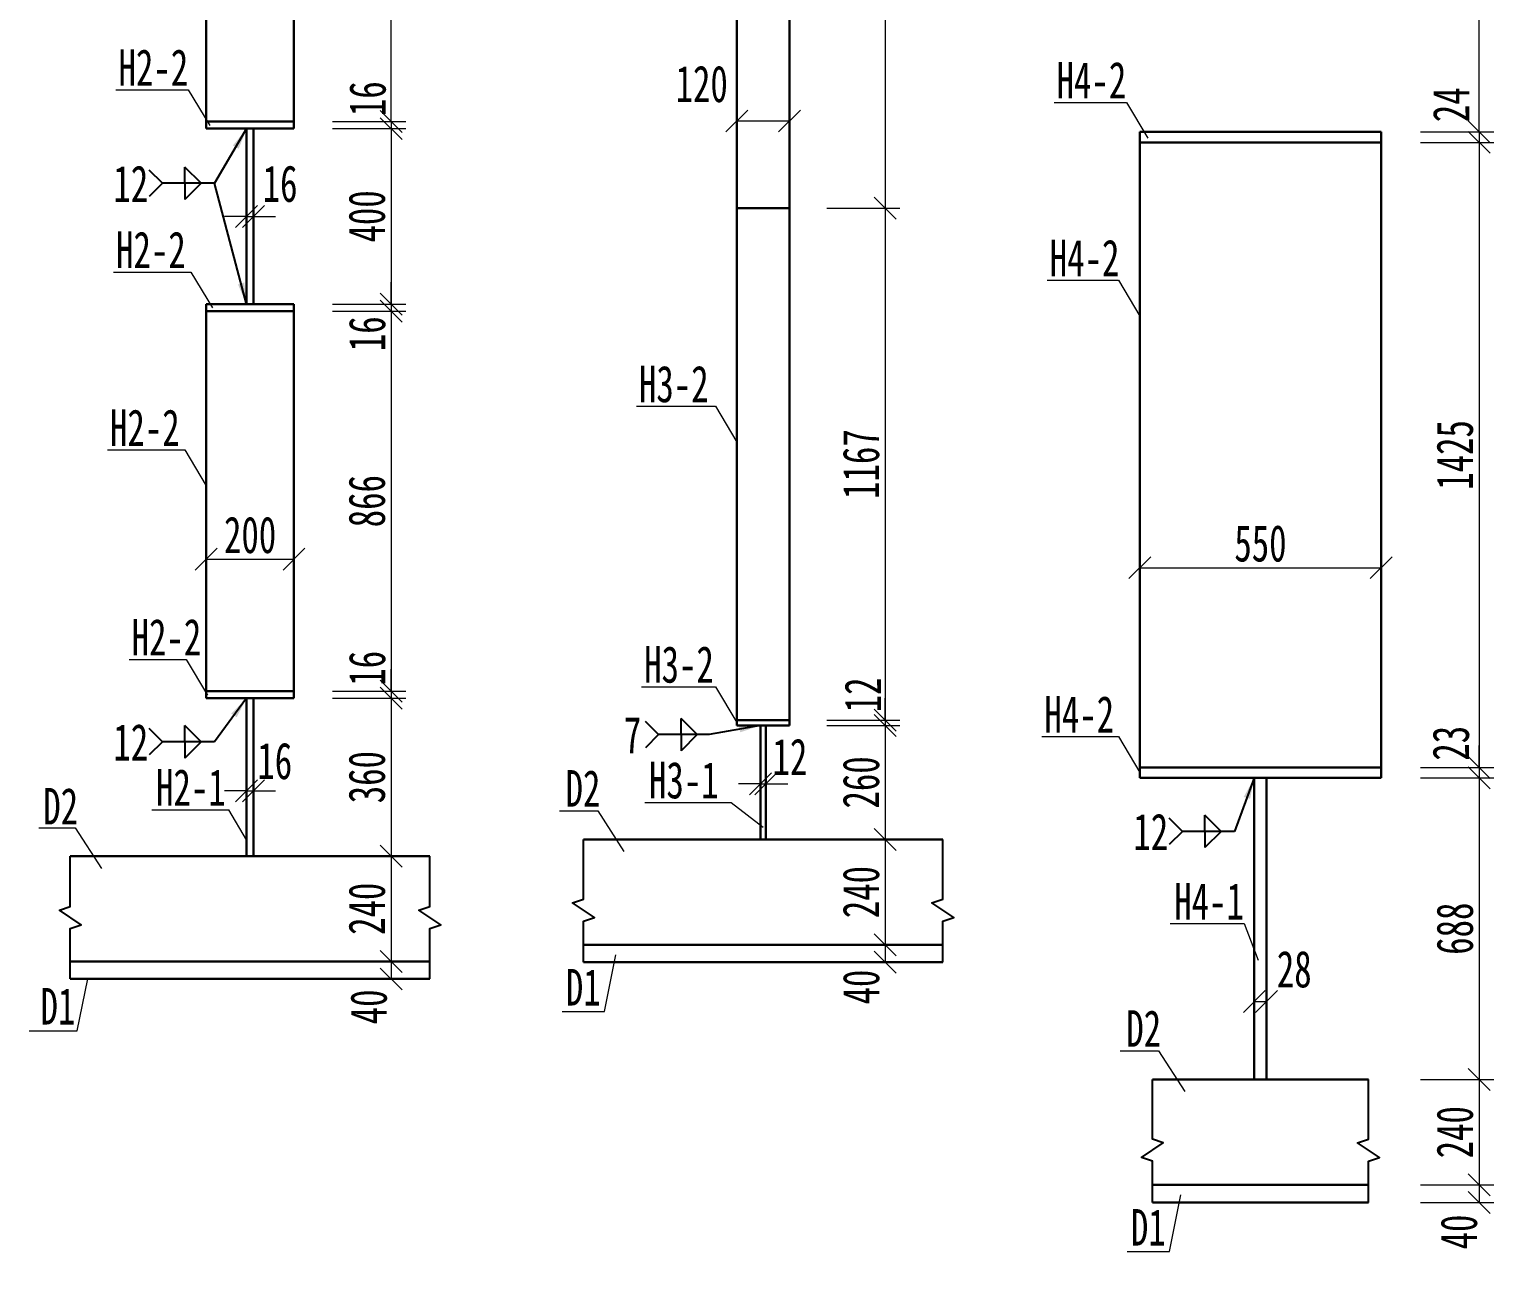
# Model space of a CAD drawing. Header units: millimetres. Extents: x -411717 to -116098, y 0 to 693159.
# Drawn here: x -183182 to -179844, y 354034 to 356838 of the extents above; entities that cross this region are included whole.
import ezdxf

# ---------------------------------------------------------------- set-up
doc = ezdxf.new("R2010")
doc.units = ezdxf.units.MM
doc.header["$LTSCALE"] = 2
doc.header["$PDMODE"] = 3
doc.header["$PDSIZE"] = -10
doc.layers.get('Defpoints').update_dxf_attribs({"color": 8, "lineweight": 9})
for name, color, linetype, lineweight in [('标注', 4, 'Continuous', 13), ('桥 构造粗实', 1, 'Continuous', 30), ('细实线', 4, 'Continuous', 15)]:
    doc.layers.add(name, color=color, linetype=linetype, lineweight=lineweight)
doc.layers.add('轮廓线', color=7, linetype='Continuous')
doc.styles.add('111', font='仿宋_GB2312.ttf', dxfattribs={"width": 0.7})
doc.styles.get("Standard").update_dxf_attribs({"font": '仿宋_GB2312.ttf'})
doc.dimstyles.new('200', dxfattribs={"dimscale": 0, "dimtxt": 2.5, "dimasz": 1.5, "dimexe": 1, "dimexo": 1, "dimgap": 0.4, "dimtad": 1, "dimdec": 0, "dimdsep": 46, "dimtxsty": '111', "dimblk": 'OBLIQUE', "dimcen": 0, "dimclrd": 256, "dimclre": 256, "dimclrt": 256, "dimadec": 1, "dimazin": 2, "dimtfac": 1, "dimtdec": 0, "dimtmove": 2, "dimatfit": 3, "dimfxl": 4, "dimfxlon": 1, "dimtolj": 1, "dimlwd": -1, "dimlwe": -1, "dimarcsym": 0})

# ---------------------------------------------------------------- blocks, each defined once
blk = doc.blocks.new('_Oblique')
at = {"color": 0, "linetype": 'ByBlock', "lineweight": -2}
blk.add_line((-0.5, -0.5), (0.5, 0.5), dxfattribs=at)
blk = doc.blocks.new('*D195')
at = {"layer": 'Defpoints', "color": 0, "transparency": 16777216}
for p in [(-182678.9, 357493.7), (-182357.6, 357493.7), (-182621.9, 356627.7)]:
    blk.add_point(p, dxfattribs=at)
at = {"layer": '标注', "transparency": 16777216}
for p, q in [((-182490.9, 357493.7), (-182324.3, 357493.7)), ((-182357.6, 356627.7), (-182357.6, 357493.7)), ((-182490.9, 356627.7), (-182324.3, 356627.7))]:
    blk.add_line(p, q, dxfattribs=at)
at = {"layer": '标注', "transparency": 16777216, "xscale": 50.00000000000007, "yscale": 50.00000000000007, "zscale": 50.00000000000007}
for p, rotation in [((-182357.6, 357493.7), 90), ((-182357.6, 356627.7), 270)]:
    blk.add_blockref('_Oblique', p, dxfattribs=dict(at, rotation=rotation))
at = {"layer": '标注', "transparency": 16777216, "insert": (-182412.6, 357060.7), "char_height": 83.33, "attachment_point": 5, "rotation": 90, "style": '111'}
blk.add_mtext('\\A1;866', dxfattribs=at)
blk = doc.blocks.new('*D196')
at = {"layer": 'Defpoints', "color": 0, "transparency": 16777216}
for p in [(-182641.5, 356627.7), (-182641.5, 356611.7), (-182357.6, 356611.7)]:
    blk.add_point(p, dxfattribs=at)
at = {"layer": '标注', "transparency": 16777216}
for p, q in [((-182357.6, 356627.7), (-182357.6, 356677.7)), ((-182490.9, 356627.7), (-182324.3, 356627.7)), ((-182357.6, 356627.7), (-182357.6, 356611.7)), ((-182490.9, 356611.7), (-182324.3, 356611.7)), ((-182357.6, 356611.7), (-182357.6, 356561.7))]:
    blk.add_line(p, q, dxfattribs=at)
at = {"layer": '标注', "transparency": 16777216, "xscale": 50.00000000000007, "yscale": 50.00000000000007, "zscale": 50.00000000000007}
for p, rotation in [((-182357.6, 356627.7), 270), ((-182357.6, 356611.7), 90)]:
    blk.add_blockref('_Oblique', p, dxfattribs=dict(at, rotation=rotation))
at = {"layer": '标注', "transparency": 16777216, "insert": (-182410.9, 356679.9), "char_height": 83.33, "attachment_point": 5, "rotation": 90, "style": '111'}
blk.add_mtext('\\A1;16', dxfattribs=at)
blk = doc.blocks.new('*D197')
at = {"layer": 'Defpoints', "color": 0, "transparency": 16777216}
for p in [(-182609.4, 356611.7), (-182609.4, 356211.7), (-182357.6, 356211.7)]:
    blk.add_point(p, dxfattribs=at)
at = {"layer": '标注', "transparency": 16777216}
for p, q in [((-182490.9, 356611.7), (-182324.3, 356611.7)), ((-182357.6, 356611.7), (-182357.6, 356211.7)), ((-182490.9, 356211.7), (-182324.3, 356211.7))]:
    blk.add_line(p, q, dxfattribs=at)
at = {"layer": '标注', "transparency": 16777216, "xscale": 50.00000000000007, "yscale": 50.00000000000007, "zscale": 50.00000000000007}
for p, rotation in [((-182357.6, 356611.7), 90), ((-182357.6, 356211.7), 270)]:
    blk.add_blockref('_Oblique', p, dxfattribs=dict(at, rotation=rotation))
at = {"layer": '标注', "transparency": 16777216, "insert": (-182412.6, 356411.7), "char_height": 83.33, "attachment_point": 5, "rotation": 90, "style": '111'}
blk.add_mtext('\\A1;400', dxfattribs=at)
blk = doc.blocks.new('*D198')
at = {"layer": 'Defpoints', "color": 0, "transparency": 16777216}
for p in [(-182644.4, 356211.7), (-182644.4, 356195.7), (-182357.6, 356195.7)]:
    blk.add_point(p, dxfattribs=at)
at = {"layer": '标注', "transparency": 16777216}
for p, q in [((-182357.6, 356211.7), (-182357.6, 356261.7)), ((-182490.9, 356211.7), (-182324.3, 356211.7)), ((-182490.9, 356195.7), (-182324.3, 356195.7)), ((-182357.6, 356211.7), (-182357.6, 356195.7)), ((-182357.6, 356195.7), (-182357.6, 356145.7))]:
    blk.add_line(p, q, dxfattribs=at)
at = {"layer": '标注', "transparency": 16777216, "xscale": 50.00000000000007, "yscale": 50.00000000000007, "zscale": 50.00000000000007}
for p, rotation in [((-182357.6, 356211.7), 270), ((-182357.6, 356195.7), 90)]:
    blk.add_blockref('_Oblique', p, dxfattribs=dict(at, rotation=rotation))
at = {"layer": '标注', "transparency": 16777216, "insert": (-182412, 356144.2), "char_height": 83.33, "attachment_point": 5, "rotation": 90, "style": '111'}
blk.add_mtext('\\A1;16', dxfattribs=at)
blk = doc.blocks.new('*D199')
at = {"layer": 'Defpoints', "color": 0, "transparency": 16777216}
for p in [(-182660.2, 356195.7), (-182660.2, 355329.7), (-182357.6, 355329.7)]:
    blk.add_point(p, dxfattribs=at)
at = {"layer": '标注', "transparency": 16777216}
for p, q in [((-182490.9, 356195.7), (-182324.3, 356195.7)), ((-182357.6, 356195.7), (-182357.6, 355329.7)), ((-182490.9, 355329.7), (-182324.3, 355329.7))]:
    blk.add_line(p, q, dxfattribs=at)
at = {"layer": '标注', "transparency": 16777216, "xscale": 50.00000000000007, "yscale": 50.00000000000007, "zscale": 50.00000000000007}
for p, rotation in [((-182357.6, 356195.7), 90), ((-182357.6, 355329.7), 270)]:
    blk.add_blockref('_Oblique', p, dxfattribs=dict(at, rotation=rotation))
at = {"layer": '标注', "transparency": 16777216, "insert": (-182412.6, 355762.7), "char_height": 83.33, "attachment_point": 5, "rotation": 90, "style": '111'}
blk.add_mtext('\\A1;866', dxfattribs=at)
blk = doc.blocks.new('*D200')
at = {"layer": 'Defpoints', "color": 0, "transparency": 16777216}
for p in [(-182605.6, 355329.7), (-182605.6, 355313.7), (-182357.6, 355313.7)]:
    blk.add_point(p, dxfattribs=at)
at = {"layer": '标注', "transparency": 16777216}
for p, q in [((-182357.6, 355329.7), (-182357.6, 355379.7)), ((-182490.9, 355329.7), (-182324.3, 355329.7)), ((-182357.6, 355329.7), (-182357.6, 355313.7)), ((-182490.9, 355313.7), (-182324.3, 355313.7)), ((-182357.6, 355313.7), (-182357.6, 355263.7))]:
    blk.add_line(p, q, dxfattribs=at)
at = {"layer": '标注', "transparency": 16777216, "xscale": 50.00000000000007, "yscale": 50.00000000000007, "zscale": 50.00000000000007}
for p, rotation in [((-182357.6, 355329.7), 270), ((-182357.6, 355313.7), 90)]:
    blk.add_blockref('_Oblique', p, dxfattribs=dict(at, rotation=rotation))
at = {"layer": '标注', "transparency": 16777216, "insert": (-182412, 355381.7), "char_height": 83.33, "attachment_point": 5, "rotation": 90, "style": '111'}
blk.add_mtext('\\A1;16', dxfattribs=at)
blk = doc.blocks.new('*D201')
at = {"layer": 'Defpoints', "color": 0, "transparency": 16777216}
for p in [(-182637.8, 355313.7), (-182637.8, 354953.7), (-182357.6, 354953.7)]:
    blk.add_point(p, dxfattribs=at)
at = {"layer": '标注', "transparency": 16777216}
for p, q in [((-182490.9, 355313.7), (-182324.3, 355313.7)), ((-182357.6, 355313.7), (-182357.6, 354953.7)), ((-182490.9, 354953.7), (-182324.3, 354953.7))]:
    blk.add_line(p, q, dxfattribs=at)
at = {"layer": '标注', "transparency": 16777216, "xscale": 50.00000000000007, "yscale": 50.00000000000007, "zscale": 50.00000000000007}
for p, rotation in [((-182357.6, 355313.7), 90), ((-182357.6, 354953.7), 270)]:
    blk.add_blockref('_Oblique', p, dxfattribs=dict(at, rotation=rotation))
at = {"layer": '标注', "transparency": 16777216, "insert": (-182412.6, 355133.7), "char_height": 83.33, "attachment_point": 5, "rotation": 90, "style": '111'}
blk.add_mtext('\\A1;360', dxfattribs=at)
blk = doc.blocks.new('*D202')
at = {"layer": 'Defpoints', "color": 0, "transparency": 16777216}
for p in [(-182575, 354953.7), (-182575, 354713.7), (-182357.6, 354713.7)]:
    blk.add_point(p, dxfattribs=at)
at = {"layer": '标注', "transparency": 16777216}
for p, q in [((-182490.9, 354953.7), (-182324.3, 354953.7)), ((-182357.6, 354953.7), (-182357.6, 354713.7)), ((-182490.9, 354713.7), (-182324.3, 354713.7))]:
    blk.add_line(p, q, dxfattribs=at)
at = {"layer": '标注', "transparency": 16777216, "xscale": 50.00000000000007, "yscale": 50.00000000000007, "zscale": 50.00000000000007}
for p, rotation in [((-182357.6, 354953.7), 90), ((-182357.6, 354713.7), 270)]:
    blk.add_blockref('_Oblique', p, dxfattribs=dict(at, rotation=rotation))
at = {"layer": '标注', "transparency": 16777216, "insert": (-182412.6, 354833.7), "char_height": 83.33, "attachment_point": 5, "rotation": 90, "style": '111'}
blk.add_mtext('\\A1;240', dxfattribs=at)
blk = doc.blocks.new('*D203')
at = {"layer": 'Defpoints', "color": 0, "transparency": 16777216}
for p in [(-182575, 354713.7), (-182612.1, 354673.7), (-182357.6, 354673.7)]:
    blk.add_point(p, dxfattribs=at)
at = {"layer": '标注', "transparency": 16777216}
for p, q in [((-182490.9, 354713.7), (-182324.3, 354713.7)), ((-182357.6, 354713.7), (-182357.6, 354673.7)), ((-182490.9, 354673.7), (-182324.3, 354673.7))]:
    blk.add_line(p, q, dxfattribs=at)
at = {"layer": '标注', "transparency": 16777216, "xscale": 50.00000000000007, "yscale": 50.00000000000007, "zscale": 50.00000000000007}
for p, rotation in [((-182357.6, 354713.7), 90), ((-182357.6, 354673.7), 270)]:
    blk.add_blockref('_Oblique', p, dxfattribs=dict(at, rotation=rotation))
at = {"layer": '标注', "transparency": 16777216, "insert": (-182408.4, 354610.1), "char_height": 83.33, "attachment_point": 5, "rotation": 90, "style": '111'}
blk.add_mtext('\\A1;40', dxfattribs=at)
blk = doc.blocks.new('*D208')
at = {"layer": 'Defpoints', "color": 0, "transparency": 16777216}
for p in [(-181509.5, 357597.7), (-181509.5, 356430.7), (-181231.2, 356430.7)]:
    blk.add_point(p, dxfattribs=at)
at = {"layer": '标注', "transparency": 16777216}
for p, q in [((-181364.5, 357597.7), (-181197.9, 357597.7)), ((-181231.2, 357597.7), (-181231.2, 356430.7)), ((-181364.5, 356430.7), (-181197.9, 356430.7))]:
    blk.add_line(p, q, dxfattribs=at)
at = {"layer": '标注', "transparency": 16777216, "xscale": 50.00000000000007, "yscale": 50.00000000000007, "zscale": 50.00000000000007}
for p, rotation in [((-181231.2, 357597.7), 90), ((-181231.2, 356430.7), 270)]:
    blk.add_blockref('_Oblique', p, dxfattribs=dict(at, rotation=rotation))
at = {"layer": '标注', "transparency": 16777216, "insert": (-181286.2, 357014.2), "char_height": 83.33, "attachment_point": 5, "rotation": 90, "style": '111'}
blk.add_mtext('\\A1;1167', dxfattribs=at)
blk = doc.blocks.new('*D209')
at = {"layer": 'Defpoints', "color": 0, "transparency": 16777216}
for p in [(-181509.5, 356430.7), (-181509.5, 355263.7), (-181231.2, 355263.7)]:
    blk.add_point(p, dxfattribs=at)
at = {"layer": '标注', "transparency": 16777216}
for p, q in [((-181364.5, 356430.7), (-181197.9, 356430.7)), ((-181231.2, 356430.7), (-181231.2, 355263.7)), ((-181364.5, 355263.7), (-181197.9, 355263.7))]:
    blk.add_line(p, q, dxfattribs=at)
at = {"layer": '标注', "transparency": 16777216, "xscale": 50.00000000000007, "yscale": 50.00000000000007, "zscale": 50.00000000000007}
for p, rotation in [((-181231.2, 356430.7), 90), ((-181231.2, 355263.7), 270)]:
    blk.add_blockref('_Oblique', p, dxfattribs=dict(at, rotation=rotation))
at = {"layer": '标注', "transparency": 16777216, "insert": (-181286.2, 355847.2), "char_height": 83.33, "attachment_point": 5, "rotation": 90, "style": '111'}
blk.add_mtext('\\A1;1167', dxfattribs=at)
blk = doc.blocks.new('*D210')
at = {"layer": 'Defpoints', "color": 0, "transparency": 16777216}
for p in [(-181467.4, 355263.7), (-181467.4, 355251.7), (-181231.2, 355251.7)]:
    blk.add_point(p, dxfattribs=at)
at = {"layer": '标注', "transparency": 16777216}
for p, q in [((-181231.2, 355263.7), (-181231.2, 355313.7)), ((-181364.5, 355263.7), (-181197.9, 355263.7)), ((-181231.2, 355263.7), (-181231.2, 355251.7)), ((-181364.5, 355251.7), (-181197.9, 355251.7)), ((-181231.2, 355251.7), (-181231.2, 355201.7))]:
    blk.add_line(p, q, dxfattribs=at)
at = {"layer": '标注', "transparency": 16777216, "xscale": 50.00000000000007, "yscale": 50.00000000000007, "zscale": 50.00000000000007}
for p, rotation in [((-181231.2, 355263.7), 270), ((-181231.2, 355251.7), 90)]:
    blk.add_blockref('_Oblique', p, dxfattribs=dict(at, rotation=rotation))
at = {"layer": '标注', "transparency": 16777216, "insert": (-181282.6, 355321.1), "char_height": 83.33, "attachment_point": 5, "rotation": 90, "style": '111'}
blk.add_mtext('\\A1;12', dxfattribs=at)
blk = doc.blocks.new('*D211')
at = {"layer": 'Defpoints', "color": 0, "transparency": 16777216}
for p in [(-181481.6, 355251.7), (-181481.6, 354991.7), (-181231.2, 354991.7)]:
    blk.add_point(p, dxfattribs=at)
at = {"layer": '标注', "transparency": 16777216}
for p, q in [((-181364.5, 355251.7), (-181197.9, 355251.7)), ((-181231.2, 355251.7), (-181231.2, 354991.7)), ((-181364.5, 354991.7), (-181197.9, 354991.7))]:
    blk.add_line(p, q, dxfattribs=at)
at = {"layer": '标注', "transparency": 16777216, "xscale": 50.00000000000007, "yscale": 50.00000000000007, "zscale": 50.00000000000007}
for p, rotation in [((-181231.2, 355251.7), 90), ((-181231.2, 354991.7), 270)]:
    blk.add_blockref('_Oblique', p, dxfattribs=dict(at, rotation=rotation))
at = {"layer": '标注', "transparency": 16777216, "insert": (-181286.2, 355121.7), "char_height": 83.33, "attachment_point": 5, "rotation": 90, "style": '111'}
blk.add_mtext('\\A1;260', dxfattribs=at)
blk = doc.blocks.new('*D212')
at = {"layer": 'Defpoints', "color": 0, "transparency": 16777216}
for p in [(-181442.2, 354991.7), (-181442.2, 354751.7), (-181231.2, 354751.7)]:
    blk.add_point(p, dxfattribs=at)
at = {"layer": '标注', "transparency": 16777216}
for p, q in [((-181364.5, 354991.7), (-181197.9, 354991.7)), ((-181231.2, 354991.7), (-181231.2, 354751.7)), ((-181364.5, 354751.7), (-181197.9, 354751.7))]:
    blk.add_line(p, q, dxfattribs=at)
at = {"layer": '标注', "transparency": 16777216, "xscale": 50.00000000000007, "yscale": 50.00000000000007, "zscale": 50.00000000000007}
for p, rotation in [((-181231.2, 354991.7), 90), ((-181231.2, 354751.7), 270)]:
    blk.add_blockref('_Oblique', p, dxfattribs=dict(at, rotation=rotation))
at = {"layer": '标注', "transparency": 16777216, "insert": (-181286.2, 354871.7), "char_height": 83.33, "attachment_point": 5, "rotation": 90, "style": '111'}
blk.add_mtext('\\A1;240', dxfattribs=at)
blk = doc.blocks.new('*D213')
at = {"layer": 'Defpoints', "color": 0, "transparency": 16777216}
for p in [(-181488, 354751.7), (-181488, 354711.7), (-181231.2, 354711.7)]:
    blk.add_point(p, dxfattribs=at)
at = {"layer": '标注', "transparency": 16777216}
for p, q in [((-181364.5, 354751.7), (-181197.9, 354751.7)), ((-181231.2, 354751.7), (-181231.2, 354711.7)), ((-181364.5, 354711.7), (-181197.9, 354711.7))]:
    blk.add_line(p, q, dxfattribs=at)
at = {"layer": '标注', "transparency": 16777216, "xscale": 50.00000000000007, "yscale": 50.00000000000007, "zscale": 50.00000000000007}
for p, rotation in [((-181231.2, 354751.7), 90), ((-181231.2, 354711.7), 270)]:
    blk.add_blockref('_Oblique', p, dxfattribs=dict(at, rotation=rotation))
at = {"layer": '标注', "transparency": 16777216, "insert": (-181286, 354655.3), "char_height": 83.33, "attachment_point": 5, "rotation": 90, "style": '111'}
blk.add_mtext('\\A1;40', dxfattribs=at)
blk = doc.blocks.new('*D214')
at = {"layer": 'Defpoints', "color": 0, "transparency": 16777216}
for p in [(-180188.6, 356604.5), (-180188.6, 356580.5), (-179877.7, 356580.5)]:
    blk.add_point(p, dxfattribs=at)
at = {"layer": '标注', "transparency": 16777216}
for p, q in [((-179877.7, 356604.5), (-179877.7, 356654.5)), ((-180011, 356604.5), (-179844.3, 356604.5)), ((-179877.7, 356604.5), (-179877.7, 356580.5)), ((-180011, 356580.5), (-179844.3, 356580.5)), ((-179877.7, 356580.5), (-179877.7, 356530.5))]:
    blk.add_line(p, q, dxfattribs=at)
at = {"layer": '标注', "transparency": 16777216, "xscale": 50.00000000000007, "yscale": 50.00000000000007, "zscale": 50.00000000000007}
for p, rotation in [((-179877.7, 356604.5), 270), ((-179877.7, 356580.5), 90)]:
    blk.add_blockref('_Oblique', p, dxfattribs=dict(at, rotation=rotation))
at = {"layer": '标注', "transparency": 16777216, "insert": (-179941.6, 356666.1), "char_height": 83.33, "attachment_point": 5, "rotation": 90, "style": '111'}
blk.add_mtext('\\A1;24', dxfattribs=at)
blk = doc.blocks.new('*D215')
at = {"layer": 'Defpoints', "color": 0, "transparency": 16777216}
for p in [(-180262.6, 357870.3), (-179877.7, 357870.3), (-180262.6, 356604.5)]:
    blk.add_point(p, dxfattribs=at)
at = {"layer": '标注', "transparency": 16777216}
for p, q in [((-180011, 357870.3), (-179844.3, 357870.3)), ((-179877.7, 356604.5), (-179877.7, 357870.3)), ((-180011, 356604.5), (-179844.3, 356604.5))]:
    blk.add_line(p, q, dxfattribs=at)
at = {"layer": '标注', "transparency": 16777216, "xscale": 50.00000000000007, "yscale": 50.00000000000007, "zscale": 50.00000000000007}
for p, rotation in [((-179877.7, 357870.3), 90), ((-179877.7, 356604.5), 270)]:
    blk.add_blockref('_Oblique', p, dxfattribs=dict(at, rotation=rotation))
at = {"layer": '标注', "transparency": 16777216, "insert": (-179932.7, 357237.4), "char_height": 83.33, "attachment_point": 5, "rotation": 90, "style": '111'}
blk.add_mtext('\\A1;1266', dxfattribs=at)
blk = doc.blocks.new('*D218')
at = {"layer": 'Defpoints', "color": 0, "transparency": 16777216}
for p in [(-180301.4, 356580.5), (-180376, 355155.5), (-179877.7, 355155.5)]:
    blk.add_point(p, dxfattribs=at)
at = {"layer": '标注', "transparency": 16777216}
for p, q in [((-180011, 356580.5), (-179844.3, 356580.5)), ((-179877.7, 356580.5), (-179877.7, 355155.5)), ((-180011, 355155.5), (-179844.3, 355155.5))]:
    blk.add_line(p, q, dxfattribs=at)
at = {"layer": '标注', "transparency": 16777216, "xscale": 50.00000000000007, "yscale": 50.00000000000007, "zscale": 50.00000000000007}
for p, rotation in [((-179877.7, 356580.5), 90), ((-179877.7, 355155.5), 270)]:
    blk.add_blockref('_Oblique', p, dxfattribs=dict(at, rotation=rotation))
at = {"layer": '标注', "transparency": 16777216, "insert": (-179932.7, 355868), "char_height": 83.33, "attachment_point": 5, "rotation": 90, "style": '111'}
blk.add_mtext('\\A1;1425', dxfattribs=at)
blk = doc.blocks.new('*D219')
at = {"layer": 'Defpoints', "color": 0, "transparency": 16777216}
for p in [(-180190.2, 355155.5), (-180190.2, 355132.1), (-179877.7, 355132.1)]:
    blk.add_point(p, dxfattribs=at)
at = {"layer": '标注', "transparency": 16777216}
for p, q in [((-179877.7, 355155.5), (-179877.7, 355205.5)), ((-180011, 355155.5), (-179844.3, 355155.5)), ((-179877.7, 355155.5), (-179877.7, 355132.1)), ((-180011, 355132.1), (-179844.3, 355132.1)), ((-179877.7, 355132.1), (-179877.7, 355082.1))]:
    blk.add_line(p, q, dxfattribs=at)
at = {"layer": '标注', "transparency": 16777216, "xscale": 50.00000000000007, "yscale": 50.00000000000007, "zscale": 50.00000000000007}
for p, rotation in [((-179877.7, 355155.5), 270), ((-179877.7, 355132.1), 90)]:
    blk.add_blockref('_Oblique', p, dxfattribs=dict(at, rotation=rotation))
at = {"layer": '标注', "transparency": 16777216, "insert": (-179941.7, 355210.9), "char_height": 83.33, "attachment_point": 5, "rotation": 90, "style": '111'}
blk.add_mtext('\\A1;23', dxfattribs=at)
blk = doc.blocks.new('*D220')
at = {"layer": 'Defpoints', "color": 0, "transparency": 16777216}
for p in [(-180254.2, 355132.1), (-180254.2, 354444.4), (-179877.7, 354444.4)]:
    blk.add_point(p, dxfattribs=at)
at = {"layer": '标注', "transparency": 16777216}
for p, q in [((-180011, 355132.1), (-179844.3, 355132.1)), ((-179877.7, 355132.1), (-179877.7, 354444.4)), ((-180011, 354444.4), (-179844.3, 354444.4))]:
    blk.add_line(p, q, dxfattribs=at)
at = {"layer": '标注', "transparency": 16777216, "xscale": 50.00000000000007, "yscale": 50.00000000000007, "zscale": 50.00000000000007}
for p, rotation in [((-179877.7, 355132.1), 90), ((-179877.7, 354444.4), 270)]:
    blk.add_blockref('_Oblique', p, dxfattribs=dict(at, rotation=rotation))
at = {"layer": '标注', "transparency": 16777216, "insert": (-179932.7, 354788.3), "char_height": 83.33, "attachment_point": 5, "rotation": 90, "style": '111'}
blk.add_mtext('\\A1;688', dxfattribs=at)
blk = doc.blocks.new('*D221')
at = {"layer": 'Defpoints', "color": 0, "transparency": 16777216}
for p in [(-180201.4, 354444.4), (-180201.4, 354204.4), (-179877.7, 354204.4)]:
    blk.add_point(p, dxfattribs=at)
at = {"layer": '标注', "transparency": 16777216}
for p, q in [((-180011, 354444.4), (-179844.3, 354444.4)), ((-179877.7, 354444.4), (-179877.7, 354204.4)), ((-180011, 354204.4), (-179844.3, 354204.4))]:
    blk.add_line(p, q, dxfattribs=at)
at = {"layer": '标注', "transparency": 16777216, "xscale": 50.00000000000007, "yscale": 50.00000000000007, "zscale": 50.00000000000007}
for p, rotation in [((-179877.7, 354444.4), 90), ((-179877.7, 354204.4), 270)]:
    blk.add_blockref('_Oblique', p, dxfattribs=dict(at, rotation=rotation))
at = {"layer": '标注', "transparency": 16777216, "insert": (-179932.7, 354324.4), "char_height": 83.33, "attachment_point": 5, "rotation": 90, "style": '111'}
blk.add_mtext('\\A1;240', dxfattribs=at)
blk = doc.blocks.new('*D222')
at = {"layer": 'Defpoints', "color": 0, "transparency": 16777216}
for p in [(-180260.7, 354204.4), (-180260.7, 354164.4), (-179877.7, 354164.4)]:
    blk.add_point(p, dxfattribs=at)
at = {"layer": '标注', "transparency": 16777216}
for p, q in [((-180011, 354204.4), (-179844.3, 354204.4)), ((-179877.7, 354204.4), (-179877.7, 354164.4)), ((-180011, 354164.4), (-179844.3, 354164.4))]:
    blk.add_line(p, q, dxfattribs=at)
at = {"layer": '标注', "transparency": 16777216, "xscale": 50.00000000000007, "yscale": 50.00000000000007, "zscale": 50.00000000000007}
for p, rotation in [((-179877.7, 354204.4), 90), ((-179877.7, 354164.4), 270)]:
    blk.add_blockref('_Oblique', p, dxfattribs=dict(at, rotation=rotation))
at = {"layer": '标注', "transparency": 16777216, "insert": (-179923.4, 354097), "char_height": 83.33, "attachment_point": 5, "rotation": 90, "style": '111'}
blk.add_mtext('\\A1;40', dxfattribs=at)
blk = doc.blocks.new('*D720')
at = {"layer": 'Defpoints', "color": 0, "transparency": 16777216}
for p in [(-180390, 354664.8), (-180362, 354664.8), (-180362, 354622.1)]:
    blk.add_point(p, dxfattribs=at)
at = {"layer": '标注', "transparency": 16777216}
for p, q in [((-180390, 354631.5), (-180390, 354588.8)), ((-180390, 354622.1), (-180362, 354622.1)), ((-180362, 354631.5), (-180362, 354588.8))]:
    blk.add_line(p, q, dxfattribs=at)
at = {"layer": '标注', "transparency": 16777216, "xscale": 49.99999999999993, "yscale": 49.99999999999993, "zscale": 49.99999999999993, "rotation": 180}
blk.add_blockref('_Oblique', (-180390, 354622.1), dxfattribs=at)
at = {"layer": '标注', "transparency": 16777216, "xscale": 49.99999999999993, "yscale": 49.99999999999993, "zscale": 49.99999999999993}
blk.add_blockref('_Oblique', (-180362, 354622.1), dxfattribs=at)
at = {"layer": '标注', "transparency": 16777216, "insert": (-180299, 354695.6), "char_height": 83.33, "attachment_point": 5, "style": '111'}
blk.add_mtext('\\A1;28', dxfattribs=at)
blk = doc.blocks.new('*D721')
at = {"layer": 'Defpoints', "color": 0, "transparency": 16777216}
for p in [(-180651, 355718.4), (-180101, 355718.4), (-180101, 355611.1)]:
    blk.add_point(p, dxfattribs=at)
at = {"layer": '标注', "transparency": 16777216}
for p, q in [((-180651, 355685.1), (-180651, 355577.8)), ((-180101, 355685.1), (-180101, 355577.8)), ((-180651, 355611.1), (-180101, 355611.1))]:
    blk.add_line(p, q, dxfattribs=at)
at = {"layer": '标注', "transparency": 16777216, "xscale": 49.99999999999993, "yscale": 49.99999999999993, "zscale": 49.99999999999993, "rotation": 180}
blk.add_blockref('_Oblique', (-180651, 355611.1), dxfattribs=at)
at = {"layer": '标注', "transparency": 16777216, "xscale": 49.99999999999993, "yscale": 49.99999999999993, "zscale": 49.99999999999993}
blk.add_blockref('_Oblique', (-180101, 355611.1), dxfattribs=at)
at = {"layer": '标注', "transparency": 16777216, "insert": (-180376, 355666.1), "char_height": 83.33, "attachment_point": 5, "style": '111'}
blk.add_mtext('\\A1;550', dxfattribs=at)
blk = doc.blocks.new('*D722')
at = {"layer": 'Defpoints', "color": 0, "transparency": 16777216}
for p in [(-181569.5, 356629.2), (-181449.5, 356629.2), (-181449.5, 356629.2)]:
    blk.add_point(p, dxfattribs=at)
at = {"layer": '标注', "transparency": 16777216}
for p, q in [((-181569.5, 356629.2), (-181569.5, 356662.5)), ((-181449.5, 356629.2), (-181449.5, 356662.5)), ((-181569.5, 356629.2), (-181449.5, 356629.2))]:
    blk.add_line(p, q, dxfattribs=at)
at = {"layer": '标注', "transparency": 16777216, "xscale": 49.99999999999993, "yscale": 49.99999999999993, "zscale": 49.99999999999993, "rotation": 180}
blk.add_blockref('_Oblique', (-181569.5, 356629.2), dxfattribs=at)
at = {"layer": '标注', "transparency": 16777216, "xscale": 49.99999999999993, "yscale": 49.99999999999993, "zscale": 49.99999999999993}
blk.add_blockref('_Oblique', (-181449.5, 356629.2), dxfattribs=at)
at = {"layer": '标注', "transparency": 16777216, "insert": (-181649.6, 356713.2), "char_height": 83.33, "attachment_point": 5, "style": '111'}
blk.add_mtext('\\A1;120', dxfattribs=at)
blk = doc.blocks.new('*D724')
at = {"layer": 'Defpoints', "color": 0, "transparency": 16777216}
for p in [(-181515.5, 355115.3), (-181503.5, 355118.3), (-181503.5, 355115.3)]:
    blk.add_point(p, dxfattribs=at)
at = {"layer": '标注', "transparency": 16777216}
for p, q in [((-181515.5, 355118.3), (-181515.5, 355151.6)), ((-181503.5, 355118.3), (-181503.5, 355151.6)), ((-181515.5, 355118.3), (-181565.5, 355118.3)), ((-181515.5, 355118.3), (-181503.5, 355118.3)), ((-181503.5, 355118.3), (-181453.5, 355118.3))]:
    blk.add_line(p, q, dxfattribs=at)
at = {"layer": '标注', "transparency": 16777216, "xscale": 49.99999999999993, "yscale": 49.99999999999993, "zscale": 49.99999999999993}
blk.add_blockref('_Oblique', (-181515.5, 355118.3), dxfattribs=at)
at = {"layer": '标注', "transparency": 16777216, "xscale": 49.99999999999993, "yscale": 49.99999999999993, "zscale": 49.99999999999993, "rotation": 180}
blk.add_blockref('_Oblique', (-181503.5, 355118.3), dxfattribs=at)
at = {"layer": '标注', "transparency": 16777216, "insert": (-181448.6, 355180), "char_height": 83.33, "attachment_point": 5, "style": '111'}
blk.add_mtext('\\A1;12', dxfattribs=at)
blk = doc.blocks.new('*D725')
at = {"layer": 'Defpoints', "color": 0, "transparency": 16777216}
for p in [(-182686.9, 355102.5), (-182670.9, 355102.5), (-182670.9, 355102.5)]:
    blk.add_point(p, dxfattribs=at)
at = {"layer": '标注', "transparency": 16777216}
for p, q in [((-182686.9, 355102.5), (-182686.9, 355135.8)), ((-182670.9, 355102.5), (-182670.9, 355135.8)), ((-182686.9, 355102.5), (-182736.9, 355102.5)), ((-182686.9, 355102.5), (-182670.9, 355102.5)), ((-182670.9, 355102.5), (-182620.9, 355102.5))]:
    blk.add_line(p, q, dxfattribs=at)
at = {"layer": '标注', "transparency": 16777216, "xscale": 49.99999999999993, "yscale": 49.99999999999993, "zscale": 49.99999999999993}
blk.add_blockref('_Oblique', (-182686.9, 355102.5), dxfattribs=at)
at = {"layer": '标注', "transparency": 16777216, "xscale": 49.99999999999993, "yscale": 49.99999999999993, "zscale": 49.99999999999993, "rotation": 180}
blk.add_blockref('_Oblique', (-182670.9, 355102.5), dxfattribs=at)
at = {"layer": '标注', "transparency": 16777216, "insert": (-182622.7, 355170.2), "char_height": 83.33, "attachment_point": 5, "style": '111'}
blk.add_mtext('\\A1;16', dxfattribs=at)
blk = doc.blocks.new('*D726')
at = {"layer": 'Defpoints', "color": 0, "transparency": 16777216}
for p in [(-182778.9, 355673.5), (-182578.9, 355673.5), (-182578.9, 355630.4)]:
    blk.add_point(p, dxfattribs=at)
at = {"layer": '标注', "transparency": 16777216}
for p, q in [((-182778.9, 355640.2), (-182778.9, 355597.1)), ((-182778.9, 355630.4), (-182578.9, 355630.4)), ((-182578.9, 355640.2), (-182578.9, 355597.1))]:
    blk.add_line(p, q, dxfattribs=at)
at = {"layer": '标注', "transparency": 16777216, "xscale": 49.99999999999993, "yscale": 49.99999999999993, "zscale": 49.99999999999993, "rotation": 180}
blk.add_blockref('_Oblique', (-182778.9, 355630.4), dxfattribs=at)
at = {"layer": '标注', "transparency": 16777216, "xscale": 49.99999999999993, "yscale": 49.99999999999993, "zscale": 49.99999999999993}
blk.add_blockref('_Oblique', (-182578.9, 355630.4), dxfattribs=at)
at = {"layer": '标注', "transparency": 16777216, "insert": (-182678.9, 355685.4), "char_height": 83.33, "attachment_point": 5, "style": '111'}
blk.add_mtext('\\A1;200', dxfattribs=at)
blk = doc.blocks.new('*D727')
at = {"layer": 'Defpoints', "color": 0, "transparency": 16777216}
for p in [(-182686.9, 356426.9), (-182670.9, 356426.9), (-182670.9, 356411.7)]:
    blk.add_point(p, dxfattribs=at)
at = {"layer": '标注', "transparency": 16777216}
for p, q in [((-182686.9, 356411.7), (-182736.9, 356411.7)), ((-182686.9, 356411.7), (-182686.9, 356378.3)), ((-182686.9, 356411.7), (-182670.9, 356411.7)), ((-182670.9, 356411.7), (-182670.9, 356378.3)), ((-182670.9, 356411.7), (-182620.9, 356411.7))]:
    blk.add_line(p, q, dxfattribs=at)
at = {"layer": '标注', "transparency": 16777216, "xscale": 49.99999999999993, "yscale": 49.99999999999993, "zscale": 49.99999999999993}
blk.add_blockref('_Oblique', (-182686.9, 356411.7), dxfattribs=at)
at = {"layer": '标注', "transparency": 16777216, "xscale": 49.99999999999993, "yscale": 49.99999999999993, "zscale": 49.99999999999993, "rotation": 180}
blk.add_blockref('_Oblique', (-182670.9, 356411.7), dxfattribs=at)
at = {"layer": '标注', "transparency": 16777216, "insert": (-182610.6, 356485.8), "char_height": 83.33, "attachment_point": 5, "style": '111'}
blk.add_mtext('\\A1;16', dxfattribs=at)

msp = doc.modelspace()

# ---------------------------------------------------------------- linework, layer by layer
for points in [[(-181919.3, 354711.7), (-181919.3, 354805.8), (-181894.3, 354814.1), (-181944.3, 354847.4), (-181919.3, 354855.8), (-181919.3, 354991.7)], [(-181099.8, 354711.7), (-181099.8, 354805.8), (-181074.8, 354814.1), (-181124.8, 354847.4), (-181099.8, 354855.8), (-181099.8, 354991.7)], [(-183088.7, 354673.7), (-183088.7, 354788.7), (-183063.7, 354797), (-183113.7, 354830.3), (-183088.7, 354838.7), (-183088.7, 354953.7)], [(-182269.2, 354673.7), (-182269.2, 354788.7), (-182244.2, 354797), (-182294.2, 354830.3), (-182269.2, 354838.7), (-182269.2, 354953.7)], [(-180622.4, 354164.4), (-180622.4, 354258.5), (-180647.4, 354266.9), (-180597.4, 354300.2), (-180622.4, 354308.5), (-180622.4, 354444.4)], [(-180129.6, 354164.4), (-180129.6, 354258.5), (-180104.6, 354266.9), (-180154.6, 354300.2), (-180129.6, 354308.5), (-180129.6, 354444.4)]]:
    msp.add_lwpolyline(points)
at = {"layer": '标注'}
for p, q in [((-182686.9, 354991.1), (-182727.3, 355059.5)), ((-181582.3, 355076.1), (-181509.3, 355019.8)), ((-180413.2, 354799.8), (-180381.5, 354716.4))]:
    msp.add_line(p, q, dxfattribs=at)
at = {"layer": '桥 构造粗实'}
for p, q in [((-181569.5, 357609.7), (-181569.5, 355251.7)), ((-181449.5, 357609.7), (-181449.5, 355251.7)), ((-182778.9, 357509.7), (-182778.9, 356611.7)), ((-182578.9, 357509.7), (-182578.9, 356611.7)), ((-182578.9, 356627.7), (-182778.9, 356627.7)), ((-182578.9, 356611.7), (-182778.9, 356611.7)), ((-182686.9, 356611.7), (-182686.9, 356211.7)), ((-182670.9, 356611.7), (-182670.9, 356211.7)), ((-180101, 356604.5), (-180651, 356604.5)), ((-180651, 355132.1), (-180651, 356604.5)), ((-180101, 355132.1), (-180101, 356604.5)), ((-180101, 356580.5), (-180651, 356580.5)), ((-181569.5, 356430.7), (-181449.5, 356430.7)), ((-182578.9, 356211.7), (-182778.9, 356211.7)), ((-182778.9, 356211.7), (-182778.9, 355313.7)), ((-182578.9, 356195.7), (-182778.9, 356195.7)), ((-182578.9, 355313.7), (-182578.9, 356211.7)), ((-182578.9, 355329.7), (-182778.9, 355329.7)), ((-182578.9, 355313.7), (-182778.9, 355313.7)), ((-182686.9, 355313.7), (-182686.9, 354953.7)), ((-182670.9, 355313.7), (-182670.9, 354953.7)), ((-181569.5, 355263.7), (-181449.5, 355263.7)), ((-181569.5, 355251.7), (-181449.5, 355251.7)), ((-181515.5, 355251.7), (-181515.5, 354991.7)), ((-181503.5, 355251.7), (-181503.5, 354991.7)), ((-180651, 355155.5), (-180101, 355155.5)), ((-180651, 355132.1), (-180101, 355132.1)), ((-180390, 354444.4), (-180390, 355132.1)), ((-180362, 354444.4), (-180362, 355132.1)), ((-181919.3, 354991.7), (-181099.8, 354991.7)), ((-183088.7, 354953.7), (-182269.2, 354953.7)), ((-181919.3, 354751.7), (-181099.8, 354751.7)), ((-183088.7, 354713.7), (-182269.2, 354713.7)), ((-181919.3, 354711.7), (-181099.8, 354711.7)), ((-183088.7, 354673.7), (-182269.2, 354673.7)), ((-180622.4, 354444.4), (-180129.6, 354444.4)), ((-180622.4, 354204.4), (-180129.6, 354204.4)), ((-180622.4, 354164.4), (-180129.6, 354164.4))]:
    msp.add_line(p, q, dxfattribs=at)
at = {"layer": '细实线'}
for p, q in [((-182984.6, 356700.2), (-182819.8, 356700.2)), ((-182819.8, 356700.2), (-182771, 356618.6)), ((-180846.4, 356671.3), (-180681.2, 356671.3)), ((-180681.2, 356671.3), (-180632.4, 356589.7)), ((-182990.2, 356284.8), (-182813.8, 356284.8)), ((-182813.8, 356284.8), (-182765, 356203.2)), ((-180862, 356266.3), (-180699.8, 356266.3)), ((-180699.8, 356266.3), (-180651, 356184.7)), ((-181798.4, 355979), (-181618.4, 355979)), ((-181618.4, 355979), (-181569.5, 355897.4)), ((-183004.1, 355879.4), (-182827.8, 355879.4)), ((-182827.8, 355879.4), (-182778.9, 355797.8)), ((-182954.8, 355401.8), (-182825, 355401.8)), ((-182825, 355401.8), (-182776.1, 355320.2)), ((-181786.5, 355339.7), (-181618.4, 355339.7)), ((-181618.4, 355339.7), (-181569.5, 355258.1)), ((-180874.2, 355226), (-180699.8, 355226)), ((-180699.8, 355226), (-180651, 355144.4)), ((-182902.8, 355059.5), (-182727.3, 355059.5)), ((-181973.5, 355057.2), (-181886.4, 355057.2)), ((-181886.4, 355057.2), (-181826.8, 354964.2)), ((-181779.2, 355076.1), (-181582.3, 355076.1)), ((-183160.7, 355018.4), (-183077.4, 355018.4)), ((-183077.4, 355018.4), (-183017.7, 354925.4)), ((-180581.9, 354799.8), (-180413.2, 354799.8)), ((-181871.5, 354599.5), (-181845.2, 354728.7)), ((-183073, 354555.7), (-183048.9, 354673.7)), ((-181967.7, 354599.5), (-181871.5, 354599.5)), ((-183182.2, 354555.7), (-183073, 354555.7)), ((-180695.4, 354509.9), (-180608.4, 354509.9)), ((-180608.4, 354509.9), (-180548.7, 354417)), ((-180583.6, 354052.3), (-180557.2, 354181.4)), ((-180679.8, 354052.3), (-180583.6, 354052.3))]:
    msp.add_line(p, q, dxfattribs=at)
at = {"layer": '轮廓线', "color": 4}
for p, q in [((-182686.9, 356611.7), (-182760, 356487.1)), ((-182827.7, 356487.1), (-182827.7, 356524)), ((-182790.8, 356487.1), (-182827.7, 356524)), ((-182878.8, 356487.1), (-182908.8, 356517.1)), ((-182878.8, 356487.1), (-182908.8, 356457.1)), ((-182760, 356487.1), (-182878.8, 356487.1)), ((-182827.7, 356487.1), (-182827.7, 356450.1)), ((-182790.8, 356487.1), (-182827.7, 356450.1)), ((-182686.9, 356211.7), (-182760, 356487.1)), ((-182686.9, 355313.7), (-182760, 355214.3)), ((-181747.7, 355230.7), (-181777.7, 355260.7)), ((-181696.6, 355230.7), (-181696.6, 355267.6)), ((-181659.7, 355230.7), (-181696.6, 355267.6)), ((-182878.8, 355214.3), (-182908.8, 355244.3)), ((-182827.7, 355214.3), (-182827.7, 355251.2)), ((-182790.8, 355214.3), (-182827.7, 355251.2)), ((-181747.7, 355230.7), (-181777.7, 355200.7)), ((-181632.4, 355230.7), (-181747.7, 355230.7)), ((-181696.6, 355230.7), (-181696.6, 355193.7)), ((-181659.7, 355230.7), (-181696.6, 355193.7)), ((-181515.5, 355251.7), (-181632.4, 355230.7)), ((-182878.8, 355214.3), (-182908.8, 355184.3)), ((-182760, 355214.3), (-182878.8, 355214.3)), ((-182827.7, 355214.3), (-182827.7, 355177.3)), ((-182790.8, 355214.3), (-182827.7, 355177.3)), ((-180390, 355132.1), (-180435.1, 355010)), ((-180553.8, 355010), (-180583.8, 355040)), ((-180502.8, 355010), (-180502.8, 355046.9)), ((-180465.8, 355010), (-180502.8, 355046.9)), ((-180553.8, 355010), (-180583.8, 354980)), ((-180435.1, 355010), (-180553.8, 355010)), ((-180502.8, 355010), (-180502.8, 354973)), ((-180465.8, 355010), (-180502.8, 354973))]:
    msp.add_line(p, q, dxfattribs=at)
for points in [[(-182718.3, 356573), (-182704.9, 356566.2), (-182686.9, 356611.7)], [(-182692.4, 356261.2), (-182706.6, 356256.5), (-182686.9, 356211.7)], [(-182722.2, 355278.4), (-182709.5, 355270.3), (-182686.9, 355313.7)], [(-181565.3, 355250.3), (-181561.8, 355235.8), (-181515.5, 355251.7)], [(-180414.1, 355088.5), (-180399.7, 355084.2), (-180390, 355132.1)]]:
    msp.add_solid(points, dxfattribs=at)

# ---------------------------------------------------------------- texts
at = {"layer": '细实线', "width": 0.7}
for s, height, p in [('H2-2', 83.33, (-182978.8, 356709.4)), ('H4-2', 83.33, (-180840.6, 356680.6)), ('12', 83.33, (-182990.6, 356444.4)), ('H2-2', 83.33, (-182984.4, 356294)), ('H4-2', 83.33, (-180856.2, 356275.5)), ('H3-2', 83.33, (-181792.6, 355988.2)), ('H2-2', 83.33, (-182998.3, 355888.6)), ('H2-2', 83.33, (-182949, 355411.1)), ('H3-2', 83.33, (-181780.7, 355349)), ('H4-2', 83.33, (-180868.4, 355235.2)), ('12', 83.33, (-182990.6, 355171.6)), ('7', 83.3, (-181826.9, 355188)), ('H2-1', 83.33, (-182893.3, 355068.7)), ('H3-1', 83.33, (-181769.7, 355085.3)), ('D2', 83.33, (-181959.9, 355066.4)), ('D2', 83.33, (-183150.4, 355025.8)), ('12', 83.33, (-180665.7, 354967.4)), ('H4-1', 83.33, (-180572.4, 354809)), ('D1', 83.33, (-181959.2, 354613.2)), ('D1', 83.33, (-183156.6, 354569.9)), ('D2', 83.33, (-180681.8, 354519.2)), ('D1', 83.33, (-180671.3, 354066))]:
    msp.add_text(s, height=height, dxfattribs=at).set_placement(p)

# ---------------------------------------------------------------- dimensions: what is measured, and where the dimension line sits
at = {"layer": '标注'}
for base, p1, p2, picture, middle in [((-179877.7, 357870.3), (-180262.6, 356604.5), (-180262.6, 357870.3), '*D215', (-179932.7, 357237.4)), ((-181231.2, 356430.7), (-181509.5, 357597.7), (-181509.5, 356430.7), '*D208', (-181286.2, 357014.2)), ((-182357.6, 357493.7), (-182621.9, 356627.7), (-182678.9, 357493.7), '*D195', (-182412.6, 357060.7)), ((-182357.6, 356211.7), (-182609.4, 356611.7), (-182609.4, 356211.7), '*D197', (-182412.6, 356411.7)), ((-179877.7, 355155.5), (-180301.4, 356580.5), (-180376, 355155.5), '*D218', (-179932.7, 355868)), ((-181231.2, 355263.7), (-181509.5, 356430.7), (-181509.5, 355263.7), '*D209', (-181286.2, 355847.2)), ((-182357.6, 355329.7), (-182660.2, 356195.7), (-182660.2, 355329.7), '*D199', (-182412.6, 355762.7)), ((-182357.6, 354953.7), (-182637.8, 355313.7), (-182637.8, 354953.7), '*D201', (-182412.6, 355133.7)), ((-181231.2, 354991.7), (-181481.6, 355251.7), (-181481.6, 354991.7), '*D211', (-181286.2, 355121.7)), ((-179877.7, 354444.4), (-180254.2, 355132.1), (-180254.2, 354444.4), '*D220', (-179932.7, 354788.3)), ((-181231.2, 354751.7), (-181442.2, 354991.7), (-181442.2, 354751.7), '*D212', (-181286.2, 354871.7)), ((-182357.6, 354713.7), (-182575, 354953.7), (-182575, 354713.7), '*D202', (-182412.6, 354833.7)), ((-179877.7, 354204.4), (-180201.4, 354444.4), (-180201.4, 354204.4), '*D221', (-179932.7, 354324.4))]:
    dim = msp.add_linear_dim(base=base, p1=p1, p2=p2, angle=90, dimstyle='200', override={"dimscale": 33.333333, "dimadec": 3, "dimarcsym": 1}, dxfattribs=at)
    dim.commit()
    dim.dimension.update_dxf_attribs({"geometry": picture, "text_midpoint": middle})
for base, p1, p2, picture, middle in [((-181449.5, 356629.2), (-181569.5, 356629.2), (-181449.5, 356629.2), '*D722', (-181649.6, 356713.2)), ((-182670.9, 356411.7), (-182686.9, 356426.9), (-182670.9, 356426.9), '*D727', (-182610.6, 356485.8)), ((-182670.9, 355102.5), (-182686.9, 355102.5), (-182670.9, 355102.5), '*D725', (-182622.7, 355170.2)), ((-181503.5, 355118.3), (-181515.5, 355115.3), (-181503.5, 355115.3), '*D724', (-181448.6, 355180)), ((-180362, 354622.1), (-180390, 354664.8), (-180362, 354664.8), '*D720', (-180299, 354695.6))]:
    dim = msp.add_linear_dim(base=base, p1=p1, p2=p2, dimstyle='200', override={"dimscale": 33.333333, "dimadec": 3, "dimarcsym": 1}, dxfattribs=at)
    dim.commit()
    dim.dimension.update_dxf_attribs({"geometry": picture, "text_midpoint": middle, "dimtype": 160})
for base, p1, p2, picture, middle in [((-182357.6, 356611.7), (-182641.5, 356627.7), (-182641.5, 356611.7), '*D196', (-182410.9, 356679.9)), ((-179877.7, 356580.5), (-180188.6, 356604.5), (-180188.6, 356580.5), '*D214', (-179941.6, 356666.1)), ((-182357.6, 356195.7), (-182644.4, 356211.7), (-182644.4, 356195.7), '*D198', (-182412, 356144.2)), ((-182357.6, 355313.7), (-182605.6, 355329.7), (-182605.6, 355313.7), '*D200', (-182412, 355381.7)), ((-181231.2, 355251.7), (-181467.4, 355263.7), (-181467.4, 355251.7), '*D210', (-181282.6, 355321.1)), ((-179877.7, 355132.1), (-180190.2, 355155.5), (-180190.2, 355132.1), '*D219', (-179941.7, 355210.9)), ((-181231.2, 354711.7), (-181488, 354751.7), (-181488, 354711.7), '*D213', (-181286, 354655.3)), ((-182357.6, 354673.7), (-182575, 354713.7), (-182612.1, 354673.7), '*D203', (-182408.4, 354610.1)), ((-179877.7, 354164.4), (-180260.7, 354204.4), (-180260.7, 354164.4), '*D222', (-179923.4, 354097))]:
    dim = msp.add_linear_dim(base=base, p1=p1, p2=p2, angle=90, dimstyle='200', override={"dimscale": 33.333333, "dimadec": 3, "dimarcsym": 1}, dxfattribs=at)
    dim.commit()
    dim.dimension.update_dxf_attribs({"geometry": picture, "text_midpoint": middle, "dimtype": 160})
for base, p1, p2, picture, middle in [((-182578.9, 355630.4), (-182778.9, 355673.5), (-182578.9, 355673.5), '*D726', (-182678.9, 355685.4)), ((-180101, 355611.1), (-180651, 355718.4), (-180101, 355718.4), '*D721', (-180376, 355666.1))]:
    dim = msp.add_linear_dim(base=base, p1=p1, p2=p2, dimstyle='200', override={"dimscale": 33.333333, "dimadec": 3, "dimarcsym": 1}, dxfattribs=at)
    dim.commit()
    dim.dimension.update_dxf_attribs({"geometry": picture, "text_midpoint": middle})

doc.saveas('drawing.dxf')
